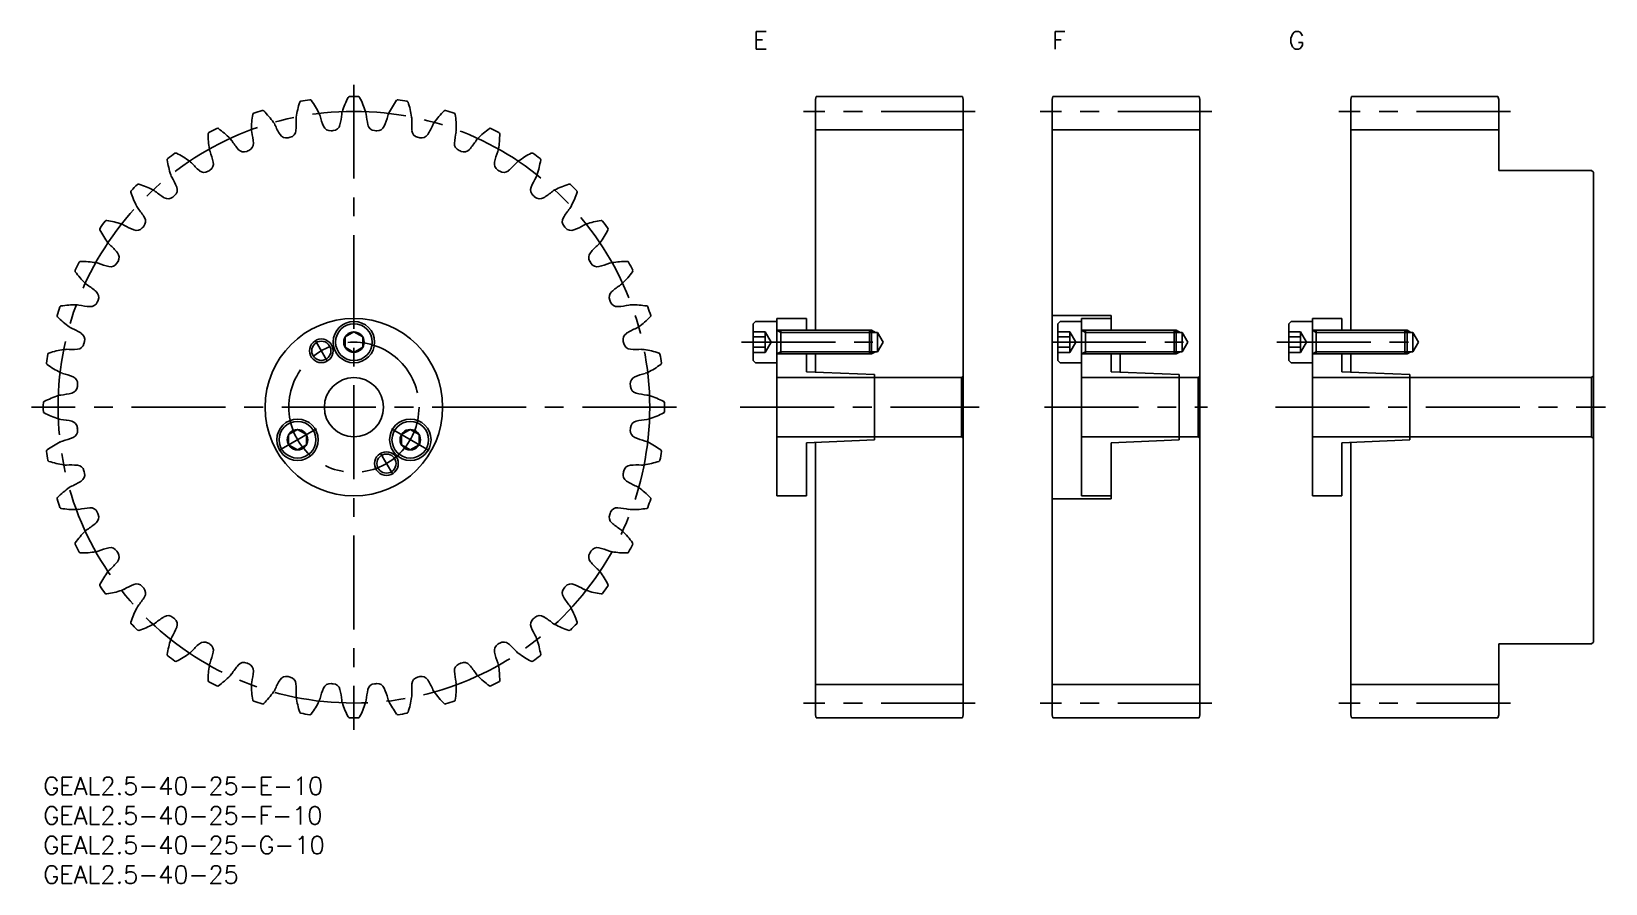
# Model space of a CAD drawing. Extents: x -2 to 264, y -18 to 126.
import ezdxf

# ---------------------------------------------------------------- set-up
doc = ezdxf.new("R2010")
doc.units = 0
doc.header["$LTSCALE"] = 0.5
doc.linetypes.add('CENTER', pattern=[50.8, 31.75, -6.35, 6.35, -6.35])
for name, color, linetype in [('MSM_CENTER', 1, 'CENTER'), ('MSM_CONTINUOUS', 7, 'CONTINUOUS'), ('MSM_NARROW', 5, 'CONTINUOUS'), ('MSM_PART_NUMBER', 7, 'CONTINUOUS')]:
    doc.layers.add(name, color=color, linetype=linetype)
doc.styles.get("Standard").update_dxf_attribs({"font": 'txt.shx', "height": 1, "bigfont": 'bigfont.shx'})

# ---------------------------------------------------------------- blocks, each defined once
blk = doc.blocks.new('*U3')
at = {"layer": 'MSM_PART_NUMBER'}
blk.add_text('GEAL2.5-40-25-F-10', height=3, dxfattribs=at).set_placement((0, -8))
blk = doc.blocks.new('*U4')
at = {"layer": 'MSM_PART_NUMBER'}
blk.add_text('GEAL2.5-40-25-E-10', height=3, dxfattribs=at).set_placement((0, -3))
blk = doc.blocks.new('*U5')
at = {"layer": 'MSM_PART_NUMBER'}
blk.add_text('GEAL2.5-40-25-G-10', height=3, dxfattribs=at).set_placement((0, -13))
blk = doc.blocks.new('*U6')
at = {"layer": 'MSM_PART_NUMBER'}
blk.add_text('E', height=3, dxfattribs=at).set_placement((120, 123))
blk = doc.blocks.new('*U7')
at = {"layer": 'MSM_PART_NUMBER'}
blk.add_text('G', height=3, dxfattribs=at).set_placement((210.5, 123))
blk = doc.blocks.new('*U8')
at = {"layer": 'MSM_PART_NUMBER'}
blk.add_text('GEAL2.5-40-25', height=3, dxfattribs=at).set_placement((0, -18))
blk = doc.blocks.new('*U9')
at = {"layer": 'MSM_PART_NUMBER'}
blk.add_text('F', height=3, dxfattribs=at).set_placement((170.5, 123))

msp = doc.modelspace()

# ---------------------------------------------------------------- linework, layer by layer
at = {"layer": 'MSM_CENTER'}
for p, q in [((52.5, 117), (52.5, 8)), ((157.5, 112.5), (128.5, 112.5)), ((197.5, 112.5), (168.5, 112.5)), ((248, 112.5), (219, 112.5)), ((45.95, 73.84), (48.05, 70.21)), ((118, 73.5), (142.51, 73.5)), ((170.5, 73.5), (194.01, 73.5)), ((208.5, 73.5), (233.01, 73.5)), ((107, 62.5), (-2, 62.5)), ((117.79, 62.5), (158.2, 62.5)), ((169.25, 62.5), (196.75, 62.5)), ((208.29, 62.5), (264.05, 62.5)), ((39.79, 55.16), (46.16, 58.84)), ((65.21, 55.16), (58.84, 58.84)), ((59.05, 51.16), (56.95, 54.79)), ((157.5, 12.5), (128.5, 12.5)), ((197.5, 12.5), (168.5, 12.5)), ((248, 12.5), (219, 12.5))]:
    msp.add_line(p, q, dxfattribs=at)
for radius in [50, 11]:
    msp.add_circle((52.5, 62.5), radius, dxfattribs=at)
at = {"layer": 'MSM_CONTINUOUS'}
for p, q in [((130.63, 115), (130.5, 114.5)), ((130.5, 114.5), (130.5, 75.5)), ((155.37, 115), (130.63, 115)), ((155.5, 114.5), (155.37, 115)), ((155.5, 10.5), (155.5, 114.5)), ((170.63, 115), (170.5, 114.5)), ((170.5, 114.5), (170.5, 10.5)), ((195.37, 115), (170.63, 115)), ((195.5, 114.5), (195.37, 115)), ((195.5, 10.5), (195.5, 114.5)), ((221.13, 115), (221, 114.5)), ((221, 114.5), (221, 75.5)), ((245.87, 115), (221.13, 115)), ((246, 114.5), (245.87, 115)), ((246, 102.5), (246, 114.5)), ((155.5, 109.37), (130.5, 109.37)), ((195.5, 109.37), (170.5, 109.37)), ((246, 109.37), (221, 109.37)), ((261.7, 102.5), (246, 102.5)), ((262, 102.2), (261.7, 102.5)), ((262, 22.8), (262, 102.2)), ((124, 77.5), (124, 47.5)), ((129, 77.5), (124, 77.5)), ((129, 75.5), (129, 77.5)), ((180.5, 78), (170.5, 78)), ((175.5, 77.5), (175.5, 47.5)), ((180.5, 77.5), (175.5, 77.5)), ((180.5, 75.5), (180.5, 78)), ((214.5, 77.5), (214.5, 47.5)), ((219.5, 77.5), (214.5, 77.5)), ((219.5, 75.5), (219.5, 77.5)), ((52.5, 75.23), (51, 74.37)), ((54, 74.37), (52.5, 75.23)), ((120, 76.6), (120.4, 77)), ((120, 76.6), (120, 70.4)), ((120, 75.23), (122, 75.23)), ((120.4, 77), (124, 77)), ((122, 75.23), (123, 73.5)), ((122, 71.77), (122, 75.23)), ((124, 75.5), (139.62, 75.5)), ((124.66, 75.5), (124.66, 71.5)), ((139.62, 71.5), (139.62, 75.5)), ((140, 75.12), (139.62, 75.5)), ((141, 75.12), (140, 75.12)), ((140, 71.88), (140, 75.12)), ((141.94, 73.5), (141, 75.12)), ((141, 71.88), (141, 75.12)), ((171.5, 76.6), (171.9, 77)), ((171.5, 76.6), (171.5, 70.4)), ((171.5, 75.23), (173.5, 75.23)), ((171.9, 77), (175.5, 77)), ((173.5, 75.23), (174.5, 73.5)), ((173.5, 71.77), (173.5, 75.23)), ((175.5, 75.5), (191.12, 75.5)), ((176.16, 75.5), (176.16, 71.5)), ((191.12, 71.5), (191.12, 75.5)), ((191.5, 75.12), (191.12, 75.5)), ((192.5, 75.12), (191.5, 75.12)), ((191.5, 71.88), (191.5, 75.12)), ((193.44, 73.5), (192.5, 75.12)), ((192.5, 71.88), (192.5, 75.12)), ((210.5, 76.6), (210.9, 77)), ((210.5, 76.6), (210.5, 70.4)), ((210.5, 75.23), (212.5, 75.23)), ((210.9, 77), (214.5, 77)), ((212.5, 75.23), (213.5, 73.5)), ((212.5, 71.77), (212.5, 75.23)), ((214.5, 75.5), (230.12, 75.5)), ((215.16, 75.5), (215.16, 71.5)), ((230.12, 71.5), (230.12, 75.5)), ((230.5, 75.12), (230.12, 75.5)), ((231.5, 75.12), (230.5, 75.12)), ((230.5, 71.88), (230.5, 75.12)), ((232.44, 73.5), (231.5, 75.12)), ((231.5, 71.88), (231.5, 75.12)), ((51, 74.37), (51, 72.63)), ((51, 72.63), (52.5, 71.77)), ((52.5, 71.77), (54, 72.63)), ((54, 72.63), (54, 74.37)), ((120, 74.37), (122, 74.37)), ((120, 72.63), (122, 72.63)), ((122, 71.77), (123, 73.5)), ((139.62, 71.5), (140, 71.88)), ((140, 71.88), (141, 71.88)), ((141, 71.88), (141.94, 73.5)), ((171.5, 74.37), (173.5, 74.37)), ((171.5, 72.63), (173.5, 72.63)), ((173.5, 71.77), (174.5, 73.5)), ((191.12, 71.5), (191.5, 71.88)), ((191.5, 71.88), (192.5, 71.88)), ((192.5, 71.88), (193.44, 73.5)), ((210.5, 74.37), (212.5, 74.37)), ((210.5, 72.63), (212.5, 72.63)), ((212.5, 71.77), (213.5, 73.5)), ((230.12, 71.5), (230.5, 71.88)), ((230.5, 71.88), (231.5, 71.88)), ((231.5, 71.88), (232.44, 73.5)), ((120, 71.77), (122, 71.77)), ((120.4, 70), (120, 70.4)), ((120.4, 70), (124, 70)), ((124, 71.5), (139.62, 71.5)), ((129, 68.5), (129, 71.5)), ((130.5, 71.5), (130.5, 68.43)), ((171.5, 71.77), (173.5, 71.77)), ((171.9, 70), (171.5, 70.4)), ((171.9, 70), (175.5, 70)), ((175.5, 71.5), (191.12, 71.5)), ((180.5, 68.5), (180.5, 71.5)), ((182, 71.5), (182, 68.43)), ((210.5, 71.77), (212.5, 71.77)), ((210.9, 70), (210.5, 70.4)), ((210.9, 70), (214.5, 70)), ((214.5, 71.5), (230.12, 71.5)), ((219.5, 68.5), (219.5, 71.5)), ((221, 71.5), (221, 68.43)), ((155.2, 67.5), (124, 67.5)), ((140.5, 68), (129, 68.5)), ((140.5, 57), (140.5, 68)), ((155.5, 67.8), (155.2, 67.5)), ((155.2, 57.5), (155.2, 67.5)), ((195.2, 67.5), (175.5, 67.5)), ((192, 68), (180.5, 68.5)), ((192, 57), (192, 68)), ((195.5, 67.8), (195.2, 67.5)), ((195.2, 57.5), (195.2, 67.5)), ((261.7, 67.5), (214.5, 67.5)), ((231, 68), (219.5, 68.5)), ((231, 57), (231, 68)), ((262, 67.8), (261.7, 67.5)), ((261.7, 57.5), (261.7, 67.5)), ((42.97, 58.73), (41.47, 57.87)), ((44.47, 57.87), (42.97, 58.73)), ((62.03, 58.73), (60.53, 57.87)), ((63.53, 57.87), (62.03, 58.73)), ((41.47, 57.87), (41.47, 56.13)), ((41.47, 56.13), (42.97, 55.27)), ((42.97, 55.27), (44.47, 56.13)), ((44.47, 56.13), (44.47, 57.87)), ((60.53, 57.87), (60.53, 56.13)), ((60.53, 56.13), (62.03, 55.27)), ((62.03, 55.27), (63.53, 56.13)), ((63.53, 56.13), (63.53, 57.87)), ((124, 57.5), (155.2, 57.5)), ((129, 56.5), (140.5, 57)), ((129, 47.5), (129, 56.5)), ((130.5, 56.57), (130.5, 10.5)), ((155.2, 57.5), (155.5, 57.2)), ((175.5, 57.5), (195.2, 57.5)), ((180.5, 56.5), (192, 57)), ((180.5, 47), (180.5, 56.5)), ((195.2, 57.5), (195.5, 57.2)), ((214.5, 57.5), (261.7, 57.5)), ((219.5, 56.5), (231, 57)), ((219.5, 47.5), (219.5, 56.5)), ((221, 56.57), (221, 10.5)), ((261.7, 57.5), (262, 57.2)), ((124, 47.5), (129, 47.5)), ((170.5, 47), (180.5, 47)), ((175.5, 47.5), (180.5, 47.5)), ((214.5, 47.5), (219.5, 47.5)), ((246, 10.5), (246, 22.5)), ((246, 22.5), (261.7, 22.5)), ((261.7, 22.5), (262, 22.8)), ((155.5, 15.62), (130.5, 15.62)), ((195.5, 15.62), (170.5, 15.62)), ((246, 15.62), (221, 15.62)), ((130.5, 10.5), (130.63, 10)), ((130.63, 10), (155.37, 10)), ((155.37, 10), (155.5, 10.5)), ((170.5, 10.5), (170.63, 10)), ((170.63, 10), (195.37, 10)), ((195.37, 10), (195.5, 10.5)), ((221, 10.5), (221.13, 10)), ((221.13, 10), (245.87, 10)), ((245.87, 10), (246, 10.5))]:
    msp.add_line(p, q, dxfattribs=at)
for centre, radius in [((52.5, 62.5), 15), ((52.5, 73.5), 3.5), ((52.5, 73.5), 3.1), ((52.5, 73.5), 1.73), ((47, 72.03), 1.62), ((52.5, 62.5), 5), ((42.97, 57), 3.5), ((42.97, 57), 3.1), ((42.97, 57), 1.73), ((62.03, 57), 3.5), ((62.03, 57), 3.1), ((62.03, 57), 1.73), ((58, 52.97), 1.62)]:
    msp.add_circle(centre, radius, dxfattribs=at)
for centre, radius, start, end in [((52.5, 62.5), 52.5, 98.1747, 99.8253), ((45.07, 114.22), 0.25, 36.0433, 98.1747), ((65.78, 107.58), 16, 152.9567, 162.25), ((51.75, 114.74), 0.25, 90.8253, 152.9567), ((52.5, 62.5), 52.5, 89.1747, 90.8253), ((53.25, 114.74), 0.25, 27.0433, 89.1747), ((39.22, 107.58), 16, 17.75, 27.0433), ((59.93, 114.22), 0.25, 81.8253, 143.9567), ((52.5, 62.5), 52.5, 80.1747, 81.8253), ((51.19, 109.48), 16, 170.9567, 180.25), ((35.64, 111.95), 0.25, 108.8254, 170.9567), ((52.5, 62.5), 52.5, 107.1747, 108.8253), ((37.07, 112.42), 0.25, 45.0433, 107.1747), ((25.94, 101.27), 16, 35.75, 45.0433), ((58.56, 109.11), 16, 161.9567, 171.25), ((43.58, 113.98), 0.25, 99.8254, 161.9567), ((32.34, 104.95), 16, 26.75, 36.0433), ((44.78, 111.23), 2.06, 14.6661, 26.75), ((59.67, 115.13), 13.33, 194.6929, 202.7283), ((37.18, 113.36), 13.33, 346.2717, 354.3071), ((52.5, 111.83), 2.06, 162.25, 174.3339), ((52.5, 111.83), 2.06, 5.6661, 17.75), ((67.82, 113.36), 13.33, 185.6929, 193.7283), ((45.33, 115.13), 13.33, 337.2717, 345.3071), ((60.22, 111.23), 2.06, 153.25, 165.3339), ((72.66, 104.95), 16, 143.9567, 153.25), ((61.42, 113.98), 0.25, 18.0433, 80.1747), ((46.44, 109.11), 16, 8.75, 18.0433), ((79.06, 101.27), 16, 134.9567, 144.25), ((67.93, 112.42), 0.25, 72.8253, 134.9567), ((52.5, 62.5), 52.5, 71.1747, 72.8253), ((69.36, 111.95), 0.25, 9.0433, 71.1747), ((53.81, 109.48), 16, 359.75, 9.0433), ((52.5, 62.5), 52.5, 116.1747, 117.8253), ((29.45, 109.39), 0.25, 54.0433, 116.1747), ((20.2, 96.64), 16, 44.75, 54.0433), ((37.26, 109.42), 2.06, 180.25, 192.3339), ((37.26, 109.42), 2.06, 23.6661, 35.75), ((51.35, 115.6), 13.33, 203.6929, 211.7283), ((41.46, 109.34), 1.25, 283.2667, 355.2717), ((29.41, 110.34), 13.33, 355.2717, 3.3071), ((44.78, 111.23), 2.06, 171.25, 183.3339), ((48.53, 110.46), 1.25, 202.7283, 274.7333), ((52.5, 62.5), 46.88, 94.2667, 94.7333), ((48.92, 110.49), 1.25, 274.2667, 346.2717), ((56.08, 110.49), 1.25, 193.7283, 265.7333), ((52.5, 62.5), 46.88, 85.2667, 85.7333), ((56.47, 110.46), 1.25, 265.2667, 337.2717), ((60.22, 111.23), 2.06, 356.6661, 8.75), ((75.59, 110.34), 13.33, 176.6929, 184.7283), ((63.54, 109.34), 1.25, 184.7283, 256.7333), ((53.65, 115.6), 13.33, 328.2717, 336.3071), ((67.74, 109.42), 2.06, 144.25, 156.3339), ((67.74, 109.42), 2.06, 347.6661, 359.75), ((84.8, 96.64), 16, 125.9567, 135.25), ((75.55, 109.39), 0.25, 63.8253, 125.9567), ((52.5, 62.5), 52.5, 62.1747, 63.8253), ((28.11, 108.71), 0.25, 117.8254, 179.9567), ((43.86, 108.7), 16, 179.9567, 189.25), ((30.1, 106.46), 2.06, 32.6661, 44.75), ((43.06, 114.77), 13.33, 212.6929, 220.7283), ((34.26, 107.04), 1.25, 292.2667, 4.2717), ((22.21, 106.14), 13.33, 4.2717, 12.3071), ((41.08, 109.25), 1.25, 211.7283, 283.7333), ((52.5, 62.5), 46.87, 103.2667, 103.7333), ((52.5, 62.5), 46.88, 76.2667, 76.7333), ((63.92, 109.25), 1.25, 256.2667, 328.2717), ((82.79, 106.14), 13.33, 167.6929, 175.7283), ((70.74, 107.04), 1.25, 175.7283, 247.7333), ((61.94, 114.77), 13.33, 319.2717, 327.3071), ((74.9, 106.46), 2.06, 135.25, 147.3339), ((61.14, 108.7), 16, 350.75, 0.0433), ((76.89, 108.71), 0.25, 0.0433, 62.1747), ((21.18, 104.32), 0.25, 126.8254, 188.9567), ((36.74, 106.78), 16, 188.9567, 198.25), ((52.5, 62.5), 52.5, 125.1747, 126.8253), ((22.4, 105.21), 0.25, 63.0433, 125.1747), ((15.26, 91.17), 16, 53.75, 63.0433), ((23.5, 102.41), 2.06, 41.6661, 53.75), ((35, 112.65), 13.33, 221.6929, 229.7283), ((30.1, 106.46), 2.06, 189.25, 201.3339), ((27.52, 103.64), 1.25, 301.2667, 13.2717), ((15.76, 100.86), 13.33, 13.2717, 21.3071), ((33.9, 106.89), 1.25, 220.7283, 292.7333), ((52.5, 62.5), 46.88, 112.2667, 112.7333), ((52.5, 62.5), 46.87, 67.2667, 67.7333), ((71.1, 106.89), 1.25, 247.2667, 319.2717), ((77.48, 103.64), 1.25, 166.7283, 238.7333), ((89.24, 100.86), 13.33, 158.6929, 166.7283), ((74.9, 106.46), 2.06, 338.6661, 350.75), ((70, 112.65), 13.33, 310.2717, 318.3071), ((81.5, 102.41), 2.06, 126.25, 138.3339), ((89.74, 91.17), 16, 116.9567, 126.25), ((82.6, 105.21), 0.25, 54.8253, 116.9567), ((52.5, 62.5), 52.5, 53.1747, 54.8253), ((68.26, 106.78), 16, 341.75, 351.0433), ((83.82, 104.32), 0.25, 351.0433, 53.1747), ((23.5, 102.41), 2.06, 198.25, 210.3339), ((10.21, 94.64), 13.33, 22.2717, 30.3071), ((27.19, 103.43), 1.25, 229.7283, 301.7333), ((52.5, 62.5), 46.88, 121.2667, 121.7333), ((52.5, 62.5), 46.88, 58.2667, 58.7333), ((77.81, 103.43), 1.25, 238.2667, 310.2717), ((94.79, 94.64), 13.33, 149.6929, 157.7283), ((81.5, 102.41), 2.06, 329.6661, 341.75), ((15.03, 98.91), 0.25, 135.8254, 197.9567), ((30.01, 103.77), 16, 197.9567, 207.25), ((52.5, 62.5), 52.5, 134.1747, 135.8253), ((16.09, 99.97), 0.25, 72.0433, 134.1749), ((11.23, 84.99), 16, 62.75, 72.0433), ((17.62, 97.38), 2.06, 50.6661, 62.75), ((27.37, 109.29), 13.33, 230.6929, 238.7283), ((21.39, 99.22), 1.25, 310.2667, 22.2717), ((83.61, 99.22), 1.25, 157.7283, 229.7333), ((77.63, 109.29), 13.33, 301.2717, 309.3071), ((87.38, 97.38), 2.06, 117.25, 129.3339), ((93.77, 84.99), 16, 107.9567, 117.25), ((88.91, 99.97), 0.25, 45.8253, 107.9567), ((52.5, 62.5), 52.5, 44.1747, 45.8253), ((74.99, 103.77), 16, 332.75, 342.0433), ((89.97, 98.91), 0.25, 342.0433, 44.1749), ((17.62, 97.38), 2.06, 207.25, 219.3339), ((5.71, 87.63), 13.33, 31.2717, 39.3071), ((21.1, 98.97), 1.25, 238.7283, 310.7333), ((52.5, 62.5), 46.88, 130.2667, 130.7333), ((52.5, 62.5), 46.88, 49.2667, 49.7333), ((83.9, 98.97), 1.25, 229.2667, 301.2717), ((99.29, 87.63), 13.33, 140.6929, 148.7283), ((87.38, 97.38), 2.06, 320.6661, 332.75), ((52.5, 62.5), 52.5, 143.1747, 144.8253), ((10.68, 93.82), 0.25, 81.0433, 143.1747), ((8.22, 78.26), 16, 71.75, 81.0433), ((12.59, 91.5), 2.06, 59.6661, 71.75), ((20.36, 104.79), 13.33, 239.6929, 247.7283), ((16.03, 93.9), 1.25, 319.2667, 31.2717), ((88.97, 93.9), 1.25, 148.7283, 220.7333), ((84.64, 104.79), 13.33, 292.2717, 300.3071), ((92.41, 91.5), 2.06, 108.25, 120.3339), ((96.78, 78.26), 16, 98.9567, 108.25), ((94.32, 93.82), 0.25, 36.8253, 98.9567), ((52.5, 62.5), 52.5, 35.1747, 36.8253), ((9.79, 92.6), 0.25, 144.8254, 206.9567), ((23.83, 99.74), 16, 206.9567, 216.25), ((15.78, 93.61), 1.25, 247.7283, 319.7333), ((52.5, 62.5), 46.87, 139.2667, 139.7333), ((52.5, 62.5), 46.87, 40.2667, 40.7333), ((89.22, 93.61), 1.25, 220.2667, 292.2717), ((81.17, 99.74), 16, 323.75, 333.0433), ((95.21, 92.6), 0.25, 333.0433, 35.1745), ((12.59, 91.5), 2.06, 216.25, 228.3339), ((2.35, 80), 13.33, 40.2717, 48.3071), ((11.57, 87.81), 1.25, 328.2667, 40.2717), ((93.43, 87.81), 1.25, 139.7283, 211.7333), ((102.65, 80), 13.33, 131.6929, 139.7283), ((92.41, 91.5), 2.06, 311.6661, 323.75), ((5.61, 85.55), 0.25, 153.8254, 215.9567), ((52.5, 62.5), 52.5, 152.1747, 153.8253), ((18.36, 94.8), 16, 215.9567, 225.25), ((6.29, 86.89), 0.25, 90.0433, 152.1747), ((6.3, 71.14), 16, 80.75, 90.0433), ((8.54, 84.9), 2.06, 68.6661, 80.75), ((14.14, 99.24), 13.33, 248.6929, 256.7283), ((11.36, 87.48), 1.25, 256.7283, 328.7333), ((52.5, 62.5), 46.88, 148.2667, 148.7333), ((52.5, 62.5), 46.88, 31.2667, 31.7333), ((93.64, 87.48), 1.25, 211.2667, 283.2717), ((90.86, 99.24), 13.33, 283.2717, 291.3071), ((96.46, 84.9), 2.06, 99.25, 111.3339), ((98.7, 71.14), 16, 89.9567, 99.25), ((86.64, 94.8), 16, 314.75, 324.0433), ((98.71, 86.89), 0.25, 27.8253, 89.9567), ((52.5, 62.5), 52.5, 26.1747, 27.8253), ((99.39, 85.55), 0.25, 324.0433, 26.1747), ((8.54, 84.9), 2.06, 225.25, 237.3339), ((0.23, 71.94), 13.33, 49.2717, 57.3071), ((104.77, 71.94), 13.33, 122.6929, 130.7283), ((96.46, 84.9), 2.06, 302.6661, 314.75), ((7.96, 80.74), 1.25, 265.7283, 337.7333), ((8.11, 81.1), 1.25, 337.2667, 49.2717), ((52.5, 62.5), 46.88, 157.2667, 157.7333), ((96.89, 81.1), 1.25, 130.7283, 202.7333), ((52.5, 62.5), 46.88, 22.2667, 22.7333), ((97.04, 80.74), 1.25, 202.2667, 274.2717), ((2.58, 77.93), 0.25, 162.8254, 224.9567), ((52.5, 62.5), 52.5, 161.1747, 162.8253), ((13.73, 89.06), 16, 224.9567, 234.25), ((3.05, 79.36), 0.25, 99.0433, 161.1747), ((5.52, 63.81), 16, 89.75, 99.0433), ((5.58, 77.74), 2.06, 77.6661, 89.75), ((8.86, 92.79), 13.33, 257.6929, 265.7283), ((96.14, 92.79), 13.33, 274.2717, 282.3071), ((99.42, 77.74), 2.06, 90.25, 102.3339), ((99.48, 63.81), 16, 80.9567, 90.25), ((91.27, 89.06), 16, 305.75, 315.0433), ((101.95, 79.36), 0.25, 18.8253, 80.9567), ((52.5, 62.5), 52.5, 17.1747, 18.8253), ((102.42, 77.93), 0.25, 315.0433, 17.1747), ((5.58, 77.74), 2.06, 234.25, 246.3339), ((-0.6, 63.65), 13.33, 58.2717, 66.3071), ((5.75, 73.92), 1.25, 346.2667, 58.2717), ((99.25, 73.92), 1.25, 121.7283, 193.7333), ((105.6, 63.65), 13.33, 113.6929, 121.7283), ((99.42, 77.74), 2.06, 293.6661, 305.75), ((5.89, 56.44), 16, 98.75, 108.0433), ((3.77, 70.22), 2.06, 86.6661, 98.75), ((4.66, 85.59), 13.33, 266.6929, 274.7283), ((5.66, 73.54), 1.25, 274.7283, 346.7333), ((52.5, 62.5), 46.87, 166.2667, 166.7333), ((52.5, 62.5), 46.87, 13.2667, 13.7333), ((99.34, 73.54), 1.25, 193.2667, 265.2717), ((100.34, 85.59), 13.33, 265.2717, 273.3071), ((101.23, 70.22), 2.06, 81.25, 93.3339), ((99.11, 56.44), 16, 71.9567, 81.25), ((52.5, 62.5), 52.5, 170.1747, 171.8253), ((0.78, 69.93), 0.25, 171.8254, 233.9567), ((10.05, 82.66), 16, 233.9567, 243.25), ((1.02, 71.42), 0.25, 108.0433, 170.1747), ((94.95, 82.66), 16, 296.75, 306.0433), ((103.98, 71.42), 0.25, 9.8253, 71.9567), ((52.5, 62.5), 52.5, 8.1747, 9.8253), ((104.22, 69.93), 0.25, 306.0433, 8.1747), ((3.77, 70.22), 2.06, 243.25, 255.3339), ((-0.13, 55.33), 13.33, 67.2717, 75.3071), ((4.54, 66.47), 1.25, 355.2667, 67.2717), ((100.46, 66.47), 1.25, 112.7283, 184.7333), ((105.13, 55.33), 13.33, 104.6929, 112.7283), ((101.23, 70.22), 2.06, 284.6661, 296.75), ((7.42, 49.22), 16, 107.75, 117.0433), ((3.17, 62.5), 2.06, 95.6661, 107.75), ((1.64, 77.82), 13.33, 275.6929, 283.7283), ((4.51, 66.08), 1.25, 283.7283, 355.7333), ((52.5, 62.5), 46.87, 175.2667, 175.7333), ((52.5, 62.5), 46.88, 4.2667, 4.7333), ((100.49, 66.08), 1.25, 184.2667, 256.2717), ((103.36, 77.82), 13.33, 256.2717, 264.3071), ((101.83, 62.5), 2.06, 72.25, 84.3339), ((97.58, 49.22), 16, 62.9567, 72.25), ((52.5, 62.5), 52.5, 179.1747, 180.8253), ((0.26, 63.25), 0.25, 117.0433, 179.1747), ((0.26, 61.75), 0.25, 180.8254, 242.9567), ((7.42, 75.78), 16, 242.9567, 252.25), ((97.58, 75.78), 16, 287.75, 297.0433), ((104.74, 63.25), 0.25, 0.8253, 62.9567), ((104.74, 61.75), 0.25, 297.0433, 359.1747), ((52.5, 62.5), 52.5, 359.1747, 0.8253), ((3.17, 62.5), 2.06, 252.25, 264.3339), ((1.64, 47.18), 13.33, 76.2717, 84.3071), ((4.51, 58.92), 1.25, 4.2667, 76.2717), ((4.54, 58.53), 1.25, 292.7283, 4.7333), ((52.5, 62.5), 46.88, 184.2667, 184.7333), ((100.46, 58.53), 1.25, 175.2667, 247.2717), ((52.5, 62.5), 46.88, 355.2667, 355.7333), ((100.49, 58.92), 1.25, 103.7283, 175.7333), ((103.36, 47.18), 13.33, 95.6929, 103.7283), ((101.83, 62.5), 2.06, 275.6661, 287.75), ((10.05, 42.34), 16, 116.75, 126.0433), ((3.77, 54.78), 2.06, 104.6661, 116.75), ((-0.13, 69.67), 13.33, 284.6929, 292.7283), ((105.13, 69.67), 13.33, 247.2717, 255.3071), ((101.23, 54.78), 2.06, 63.25, 75.3339), ((94.95, 42.34), 16, 53.9567, 63.25), ((0.78, 55.07), 0.25, 126.0433, 188.1747), ((52.5, 62.5), 52.5, 188.1747, 189.8253), ((1.02, 53.58), 0.25, 189.8254, 251.9567), ((5.89, 68.56), 16, 251.9567, 261.25), ((99.11, 68.56), 16, 278.75, 288.0433), ((103.98, 53.58), 0.25, 288.0433, 350.1747), ((52.5, 62.5), 52.5, 350.1747, 351.8253), ((104.22, 55.07), 0.25, 351.8253, 53.9567), ((3.77, 54.78), 2.06, 261.25, 273.3339), ((4.66, 39.41), 13.33, 85.2717, 93.3071), ((5.66, 51.46), 1.25, 13.2667, 85.2717), ((5.75, 51.08), 1.25, 301.7283, 13.7333), ((52.5, 62.5), 46.88, 193.2667, 193.7333), ((99.25, 51.08), 1.25, 166.2667, 238.2717), ((52.5, 62.5), 46.88, 346.2667, 346.7333), ((99.34, 51.46), 1.25, 94.7283, 166.7333), ((100.34, 39.41), 13.33, 86.6929, 94.7283), ((101.23, 54.78), 2.06, 266.6661, 278.75), ((13.73, 35.94), 16, 125.75, 135.0433), ((5.58, 47.26), 2.06, 113.6661, 125.75), ((-0.6, 61.35), 13.33, 293.6929, 301.7283), ((105.6, 61.35), 13.33, 238.2717, 246.3071), ((99.42, 47.26), 2.06, 54.25, 66.3339), ((91.27, 35.94), 16, 44.9567, 54.25), ((2.58, 47.07), 0.25, 135.0433, 197.1747), ((52.5, 62.5), 52.5, 197.1747, 198.8253), ((3.05, 45.64), 0.25, 198.8254, 260.9567), ((5.52, 61.19), 16, 260.9567, 270.25), ((5.58, 47.26), 2.06, 270.25, 282.3339), ((8.86, 32.21), 13.33, 94.2717, 102.3071), ((7.96, 44.26), 1.25, 22.2667, 94.2717), ((97.04, 44.26), 1.25, 85.7283, 157.7333), ((96.14, 32.21), 13.33, 77.6929, 85.7283), ((99.42, 47.26), 2.06, 257.6661, 269.75), ((99.48, 61.19), 16, 269.75, 279.0433), ((101.95, 45.64), 0.25, 279.0433, 341.1747), ((52.5, 62.5), 52.5, 341.1747, 342.8253), ((102.42, 47.07), 0.25, 342.8253, 44.9567), ((0.23, 53.06), 13.33, 302.6929, 310.7283), ((8.11, 43.9), 1.25, 310.7283, 22.7333), ((52.5, 62.5), 46.87, 202.2667, 202.7333), ((96.89, 43.9), 1.25, 157.2667, 229.2717), ((52.5, 62.5), 46.87, 337.2667, 337.7333), ((104.77, 53.06), 13.33, 229.2717, 237.3071), ((18.36, 30.2), 16, 134.75, 144.0433), ((8.54, 40.1), 2.06, 122.6661, 134.75), ((96.46, 40.1), 2.06, 45.25, 57.3339), ((86.64, 30.2), 16, 35.9567, 45.25), ((5.61, 39.45), 0.25, 144.0433, 206.1747), ((52.5, 62.5), 52.5, 206.1747, 207.8253), ((6.29, 38.11), 0.25, 207.8254, 269.9567), ((6.3, 53.86), 16, 269.9567, 279.25), ((8.54, 40.1), 2.06, 279.25, 291.3339), ((14.14, 25.76), 13.33, 103.2717, 111.3071), ((11.36, 37.52), 1.25, 31.2667, 103.2717), ((52.5, 62.5), 46.87, 211.2667, 211.7333), ((11.57, 37.19), 1.25, 319.7283, 31.7333), ((93.43, 37.19), 1.25, 148.2667, 220.2717), ((52.5, 62.5), 46.88, 328.2667, 328.7333), ((93.64, 37.52), 1.25, 76.7283, 148.7333), ((90.86, 25.76), 13.33, 68.6929, 76.7283), ((96.46, 40.1), 2.06, 248.6661, 260.75), ((98.7, 53.86), 16, 260.75, 270.0433), ((98.71, 38.11), 0.25, 270.0433, 332.1747), ((52.5, 62.5), 52.5, 332.1747, 333.8253), ((99.39, 39.45), 0.25, 333.8253, 35.9567), ((23.83, 25.26), 16, 143.75, 153.0433), ((12.59, 33.5), 2.06, 131.6661, 143.75), ((2.35, 45), 13.33, 311.6929, 319.7283), ((102.65, 45), 13.33, 220.2717, 228.3071), ((92.41, 33.5), 2.06, 36.25, 48.3339), ((81.17, 25.26), 16, 26.9567, 36.25), ((9.79, 32.4), 0.25, 153.0433, 215.1747), ((52.5, 62.5), 52.5, 215.1747, 216.8253), ((20.36, 20.21), 13.33, 112.2717, 120.3071), ((15.78, 31.39), 1.25, 40.2667, 112.2717), ((52.5, 62.5), 46.88, 220.2667, 220.7333), ((52.5, 62.5), 46.87, 319.2667, 319.7333), ((89.22, 31.39), 1.25, 67.7283, 139.7333), ((84.64, 20.21), 13.33, 59.6929, 67.7283), ((52.5, 62.5), 52.5, 323.1747, 324.8253), ((95.21, 32.4), 0.25, 324.8253, 26.9567), ((10.68, 31.18), 0.25, 216.8254, 278.9567), ((8.22, 46.74), 16, 278.9567, 288.25), ((12.59, 33.5), 2.06, 288.25, 300.3339), ((5.71, 37.37), 13.33, 320.6929, 328.7283), ((16.03, 31.1), 1.25, 328.7283, 40.7333), ((88.97, 31.1), 1.25, 139.2667, 211.2717), ((99.29, 37.37), 13.33, 211.2717, 219.3071), ((92.41, 33.5), 2.06, 239.6661, 251.75), ((96.78, 46.74), 16, 251.75, 261.0433), ((94.32, 31.18), 0.25, 261.0433, 323.1747), ((30.01, 21.23), 16, 152.75, 162.0433), ((17.62, 27.62), 2.06, 140.6661, 152.75), ((27.37, 15.71), 13.33, 121.2717, 129.3071), ((21.1, 26.03), 1.25, 49.2667, 121.2717), ((52.5, 62.5), 46.87, 229.2667, 229.7333), ((21.39, 25.78), 1.25, 337.7283, 49.7333), ((83.61, 25.78), 1.25, 130.2667, 202.2717), ((52.5, 62.5), 46.87, 310.2667, 310.7333), ((83.9, 26.03), 1.25, 58.7283, 130.7333), ((77.63, 15.71), 13.33, 50.6929, 58.7283), ((87.38, 27.62), 2.06, 27.25, 39.3339), ((74.99, 21.23), 16, 17.9567, 27.25), ((15.03, 26.09), 0.25, 162.0433, 224.1747), ((52.5, 62.5), 52.5, 224.1747, 225.8253), ((16.09, 25.03), 0.25, 225.8254, 287.9567), ((11.23, 40.01), 16, 287.9567, 297.25), ((17.62, 27.62), 2.06, 297.25, 309.3339), ((10.21, 30.36), 13.33, 329.6929, 337.7283), ((94.79, 30.36), 13.33, 202.2717, 210.3071), ((87.38, 27.62), 2.06, 230.6661, 242.75), ((93.77, 40.01), 16, 242.75, 252.0433), ((88.91, 25.03), 0.25, 252.0433, 314.1747), ((52.5, 62.5), 52.5, 314.1747, 315.8253), ((89.97, 26.09), 0.25, 315.8253, 17.9567), ((36.74, 18.22), 16, 161.75, 171.0433), ((23.5, 22.59), 2.06, 149.6661, 161.75), ((35, 12.35), 13.33, 130.2717, 138.3071), ((27.19, 21.57), 1.25, 58.2667, 130.2717), ((52.5, 62.5), 46.87, 238.2667, 238.7333), ((27.52, 21.36), 1.25, 346.7283, 58.7333), ((77.48, 21.36), 1.25, 121.2667, 193.2717), ((52.5, 62.5), 46.87, 301.2667, 301.7333), ((77.81, 21.57), 1.25, 49.7283, 121.7333), ((70, 12.35), 13.33, 41.6929, 49.7283), ((81.5, 22.59), 2.06, 18.25, 30.3339), ((68.26, 18.22), 16, 8.9567, 18.25), ((21.18, 20.68), 0.25, 171.0433, 233.1747), ((52.5, 62.5), 52.5, 233.1747, 234.8253), ((22.4, 19.79), 0.25, 234.8254, 296.9567), ((15.26, 33.83), 16, 296.9567, 306.25), ((23.5, 22.59), 2.06, 306.25, 318.3339), ((43.86, 16.3), 16, 170.75, 180.0433), ((30.1, 18.54), 2.06, 158.6661, 170.75), ((15.76, 24.14), 13.33, 338.6929, 346.7283), ((43.06, 10.23), 13.33, 139.2717, 147.3071), ((33.9, 18.11), 1.25, 67.2667, 139.2717), ((52.5, 62.5), 46.87, 247.2667, 247.7333), ((34.26, 17.96), 1.25, 355.7283, 67.7333), ((70.74, 17.96), 1.25, 112.2667, 184.2717), ((52.5, 62.5), 46.87, 292.2667, 292.7333), ((71.1, 18.11), 1.25, 40.7283, 112.7333), ((61.94, 10.23), 13.33, 32.6929, 40.7283), ((89.24, 24.14), 13.33, 193.2717, 201.3071), ((74.9, 18.54), 2.06, 9.25, 21.3339), ((61.14, 16.3), 16, 359.9567, 9.25), ((81.5, 22.59), 2.06, 221.6661, 233.75), ((89.74, 33.83), 16, 233.75, 243.0433), ((82.6, 19.79), 0.25, 243.0433, 305.1747), ((52.5, 62.5), 52.5, 305.1747, 306.8253), ((83.82, 20.68), 0.25, 306.8254, 8.9567), ((28.11, 16.29), 0.25, 180.0433, 242.1747), ((52.5, 62.5), 52.5, 242.1747, 243.8253), ((20.2, 28.36), 16, 305.9567, 315.25), ((30.1, 18.54), 2.06, 315.25, 327.3339), ((37.26, 15.58), 2.06, 167.6661, 179.75), ((22.21, 18.86), 13.33, 347.6929, 355.7283), ((51.35, 9.4), 13.33, 148.2717, 156.3071), ((41.08, 15.75), 1.25, 76.2667, 148.2717), ((52.5, 62.5), 46.88, 256.2667, 256.7333), ((41.46, 15.66), 1.25, 4.7283, 76.7333), ((63.54, 15.66), 1.25, 103.2667, 175.2717), ((52.5, 62.5), 46.88, 283.2667, 283.7333), ((63.92, 15.75), 1.25, 31.7283, 103.7333), ((53.65, 9.4), 13.33, 23.6929, 31.7283), ((82.79, 18.86), 13.33, 184.2717, 192.3071), ((67.74, 15.58), 2.06, 0.25, 12.3339), ((74.9, 18.54), 2.06, 212.6661, 224.75), ((84.8, 28.36), 16, 224.75, 234.0433), ((52.5, 62.5), 52.5, 296.1747, 297.8253), ((76.89, 16.29), 0.25, 297.8254, 359.9567), ((29.45, 15.61), 0.25, 243.8254, 305.9567), ((51.19, 15.52), 16, 179.75, 189.0433), ((25.94, 23.73), 16, 314.9567, 324.25), ((37.26, 15.58), 2.06, 324.25, 336.3339), ((29.41, 14.66), 13.33, 356.6929, 4.7283), ((44.78, 13.77), 2.06, 176.6661, 188.75), ((58.56, 15.89), 16, 188.75, 198.0433), ((59.67, 9.87), 13.33, 157.2717, 165.3071), ((48.53, 14.54), 1.25, 85.2667, 157.2717), ((52.5, 62.5), 46.87, 265.2667, 265.7333), ((48.92, 14.51), 1.25, 13.7283, 85.7333), ((37.18, 11.64), 13.33, 5.6929, 13.7283), ((67.82, 11.64), 13.33, 166.2717, 174.3071), ((56.08, 14.51), 1.25, 94.2667, 166.2717), ((52.5, 62.5), 46.88, 274.2667, 274.7333), ((56.47, 14.54), 1.25, 22.7283, 94.7333), ((45.33, 9.87), 13.33, 14.6929, 22.7283), ((46.44, 15.89), 16, 341.9567, 351.25), ((75.59, 14.66), 13.33, 175.2717, 183.3071), ((60.22, 13.77), 2.06, 351.25, 3.3339), ((67.74, 15.58), 2.06, 203.6661, 215.75), ((79.06, 23.73), 16, 215.75, 225.0433), ((53.81, 15.52), 16, 350.9567, 0.25), ((75.55, 15.61), 0.25, 234.0433, 296.1747), ((35.64, 13.05), 0.25, 189.0433, 251.1747), ((52.5, 62.5), 52.5, 251.1747, 252.8253), ((37.07, 12.58), 0.25, 252.8254, 314.9567), ((43.58, 11.02), 0.25, 198.0433, 260.1747), ((52.5, 62.5), 52.5, 260.1747, 261.8253), ((32.34, 20.05), 16, 323.9567, 333.25), ((44.78, 13.77), 2.06, 333.25, 345.3339), ((52.5, 13.17), 2.06, 185.6661, 197.75), ((65.78, 17.42), 16, 197.75, 207.0433), ((39.22, 17.42), 16, 332.9567, 342.25), ((52.5, 13.17), 2.06, 342.25, 354.3339), ((60.22, 13.77), 2.06, 194.6661, 206.75), ((72.66, 20.05), 16, 206.75, 216.0433), ((52.5, 62.5), 52.5, 278.1747, 279.8253), ((61.42, 11.02), 0.25, 279.8254, 341.9567), ((67.93, 12.58), 0.25, 225.0433, 287.1747), ((52.5, 62.5), 52.5, 287.1747, 288.8253), ((69.36, 13.05), 0.25, 288.8254, 350.9567), ((45.07, 10.78), 0.25, 261.8254, 323.9567), ((51.75, 10.26), 0.25, 207.0433, 269.1747), ((52.5, 62.5), 52.5, 269.1747, 270.8253), ((53.25, 10.26), 0.25, 270.8254, 332.9567), ((59.93, 10.78), 0.25, 216.0433, 278.1747)]:
    msp.add_arc(centre, radius, start, end, dxfattribs=at)
at = {"layer": 'MSM_NARROW'}
for p, q in [((124, 75.5), (124.66, 75.12)), ((124.66, 75.12), (140, 75.12)), ((139.62, 75.5), (140, 75.5)), ((140, 71.5), (140, 75.5)), ((140.66, 75.12), (140, 75.5)), ((175.5, 75.5), (176.16, 75.12)), ((176.16, 75.12), (191.5, 75.12)), ((191.12, 75.5), (191.5, 75.5)), ((191.5, 71.5), (191.5, 75.5)), ((192.16, 75.12), (191.5, 75.5)), ((214.5, 75.5), (215.16, 75.12)), ((215.16, 75.12), (230.5, 75.12)), ((230.12, 75.5), (230.5, 75.5)), ((230.5, 71.5), (230.5, 75.5)), ((231.16, 75.12), (230.5, 75.5)), ((124, 71.5), (124.66, 71.88)), ((124.66, 71.88), (140, 71.88)), ((140.66, 71.88), (140, 71.5)), ((175.5, 71.5), (176.16, 71.88)), ((176.16, 71.88), (191.5, 71.88)), ((192.16, 71.88), (191.5, 71.5)), ((214.5, 71.5), (215.16, 71.88)), ((215.16, 71.88), (230.5, 71.88)), ((231.16, 71.88), (230.5, 71.5)), ((139.62, 71.5), (140, 71.5)), ((191.12, 71.5), (191.5, 71.5)), ((230.12, 71.5), (230.5, 71.5))]:
    msp.add_line(p, q, dxfattribs=at)
for centre in [(47, 72.03), (58, 52.97)]:
    msp.add_circle(centre, 2, dxfattribs=at)

# ---------------------------------------------------------------- block references
at = {"layer": 'MSM_CONTINUOUS'}
for name in ['*U6', '*U9', '*U7', '*U4', '*U3', '*U5', '*U8']:
    msp.add_blockref(name, (0, 0), dxfattribs=at)

doc.saveas('drawing.dxf')
